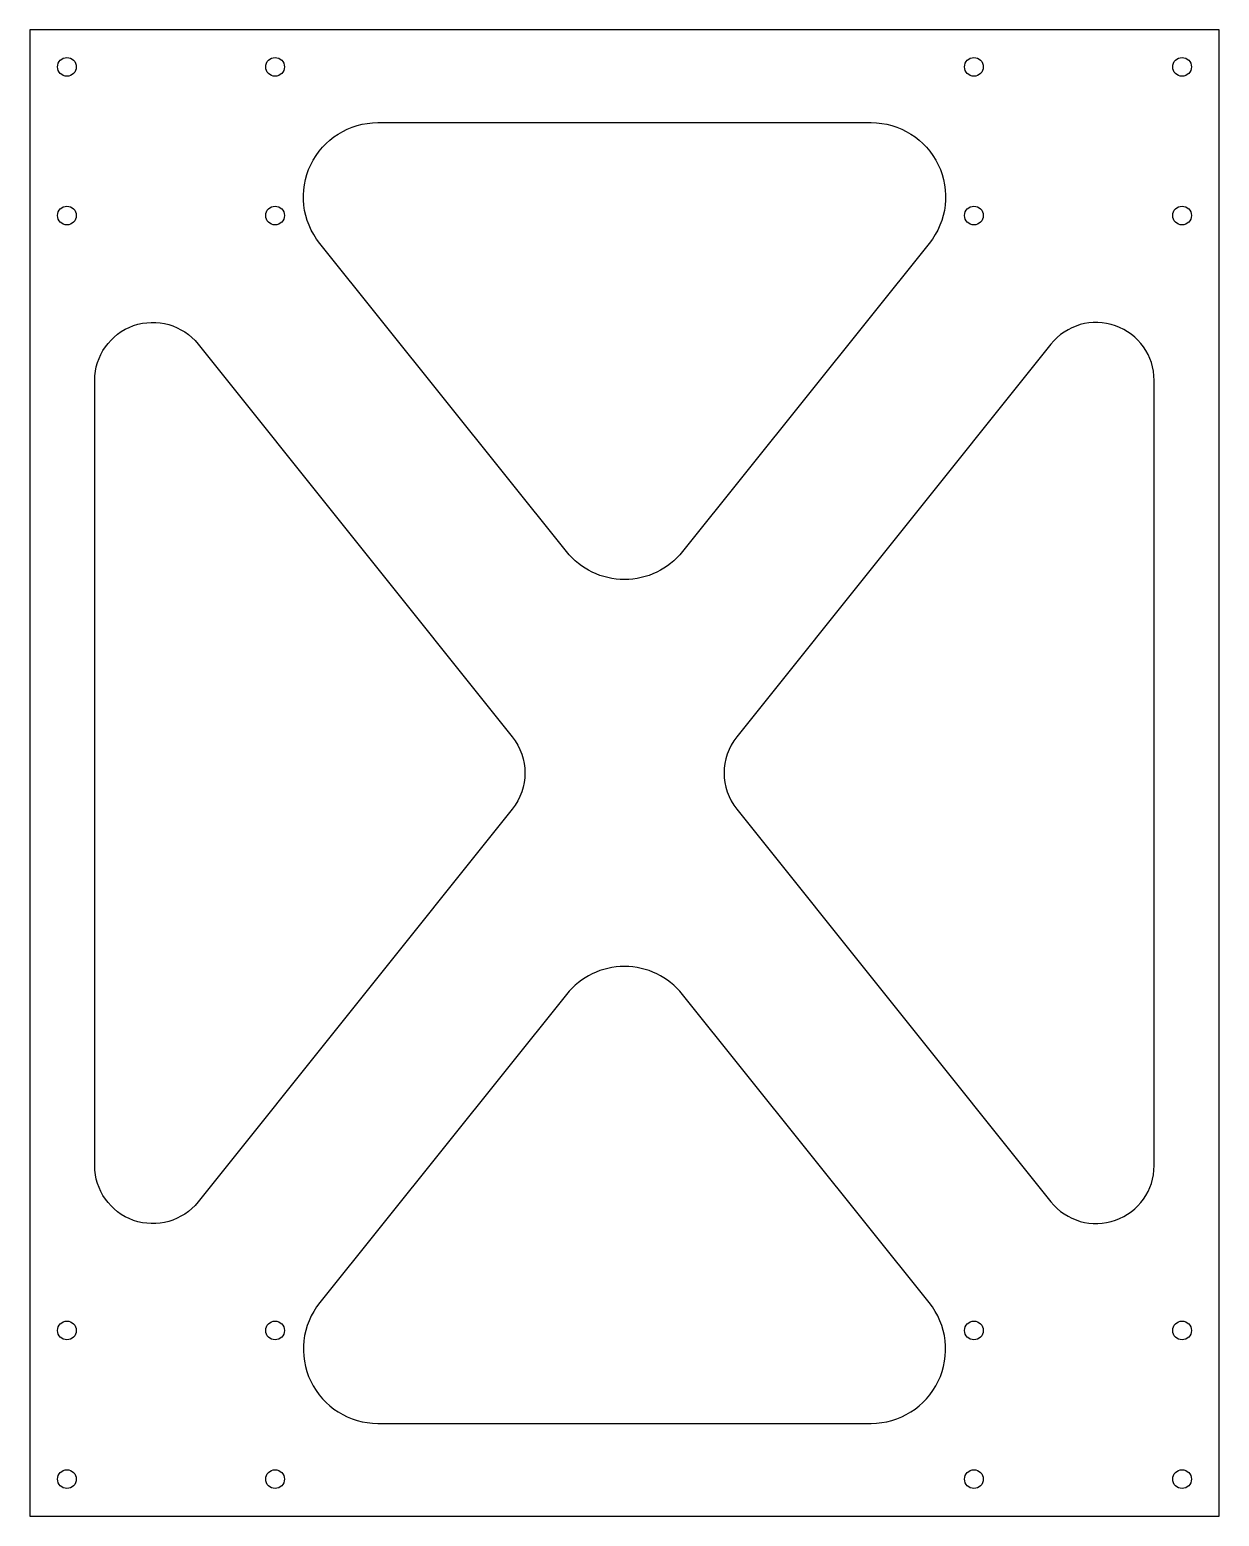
# Model space of a CAD drawing. Header units: inches. Extents: x -4 to 4, y -5 to 5.
import ezdxf

# ---------------------------------------------------------------- set-up
doc = ezdxf.new("R2010")
doc.units = ezdxf.units.IN
doc.layers.get('0').update_dxf_attribs({"linetype": 'CONTINUOUS'})

msp = doc.modelspace()

# ---------------------------------------------------------------- linework, layer by layer
msp.add_lwpolyline([(-4, 5), (-4, -5), (4, -5), (4, 5)], close=True)
for points in [[(-1.659, 4.375), (1.659, 4.375, -0.62888), (2.05, 3.563), (0.39, 1.489, -0.48062), (-0.39, 1.489), (-2.05, 3.563, -0.62888)], [(-3.563, -2.641), (-3.563, 2.641, -0.70896), (-2.868, 2.885), (-0.755, 0.244, -0.35078), (-0.755, -0.244), (-2.868, -2.885, -0.70896)], [(3.562, 2.641, 0.70896), (2.868, 2.885), (0.755, 0.244, 0.35078), (0.755, -0.244), (2.868, -2.885, 0.70896), (3.562, -2.641)], [(-2.05, -3.563, 0.62888), (-1.659, -4.375), (1.659, -4.375, 0.62888), (2.05, -3.563), (0.39, -1.489, 0.48062), (-0.39, -1.489)]]:
    msp.add_lwpolyline(points, format="xyb", close=True)
for centre in [(-3.75, 4.75), (-2.35, 4.75), (2.35, 4.75), (3.75, 4.75), (-3.75, 3.75), (-2.35, 3.75), (2.35, 3.75), (3.75, 3.75), (-3.75, -3.75), (-2.35, -3.75), (2.35, -3.75), (3.75, -3.75), (-3.75, -4.75), (-2.35, -4.75), (2.35, -4.75), (3.75, -4.75)]:
    msp.add_circle(centre, 0.063)

doc.saveas('drawing.dxf')
